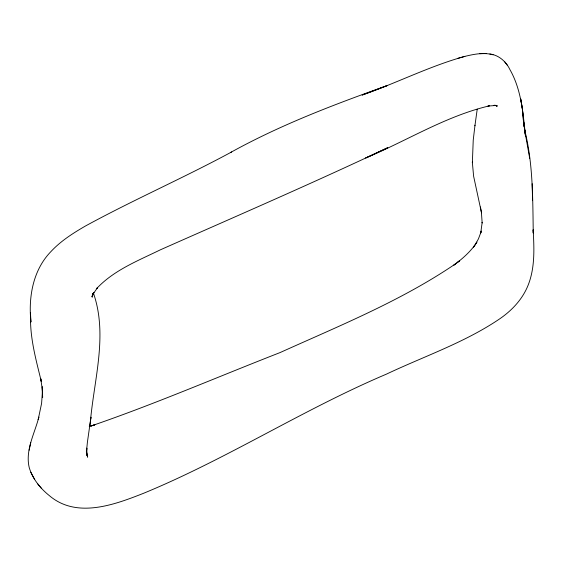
<?xml version="1.0" encoding="UTF-8"?>
<svg xmlns="http://www.w3.org/2000/svg" width="562" height="562" viewBox="0 0 562 562"><rect width="100%" height="100%" fill="white"/><g stroke="black" fill="none" stroke-linecap="round" stroke-linejoin="round"><path stroke-width="0.84" d="M42.431 391.3L41.609 403.312L38.188 419.575L38.855 417.095C34.739 433.372 25.002 450.422 29.266 467.739C32.652 478.908 40.338 488.413 49.351 495.635C76.692 518.874 114.325 504.817 143.514 493.31C227.027 458.936 303.22 409.403 386.368 374.166C424.387 356.146 465.013 342.497 499.997 318.647C512.151 310.273 522.667 298.998 528.147 285.131C535.115 267.596 534.167 248.221 533.155 229.774L533.261 232.991C532.699 198.414 533.141 163.486 524.592 129.674L529.692 158.287M92.4 295.247L92.351 296.736L92.561 293.87L92.168 297.094L92.765 294.081L92.147 296.806L93.18 293.659L92.358 295.886L93.889 292.612L92.899 294.333L97.5 287.646L96.495 288.749C113.707 270.196 138.069 260.719 160.318 249.844C236.314 216.166 312.641 183.198 387.794 147.666L365.693 157.971C406.874 140.816 445.61 116.144 489.362 105.86L487.935 106.063L495.248 105.523L493.541 105.382L496.513 105.712L494.616 105.213L497.124 105.916L495.761 105.354M474.995 125.207L473.232 140.149L472.368 162.699M477.229 109.14L474.918 125.783M89.73 426.579L90.96 417.222L87.377 442.42L86.415 452.424L86.808 448.104L86.948 455.339L86.358 451.005L87.637 457.187L86.724 453.963M90.433 421.17C94.205 378.879 107.89 334.91 93.489 293.273M29.133 450.211L30.741 442.603M481.339 231.108L480.714 233.019L482.189 222.341L482.161 222.974L481.395 212.113L481.501 212.815L473.604 176.159L472.326 162.025M481.283 231.27L478.445 238.857L475.333 244.435L476.92 242.117L473.436 247.217L474.995 244.948C469.221 252.858 461.725 259.314 453.885 265.102L459.625 260.74L457.749 262.173M455.627 263.775C401.254 300.775 339.687 325.679 279.995 352.606C217.051 377.158 154.936 404.092 91.002 426.003L94.873 424.795L89.239 426.467M231.6 151.972C183.584 177.936 133.468 199.805 85.564 225.945C73.13 233.132 60.794 240.943 50.966 251.551C32.961 270.013 28.29 297.193 30.952 322.026L30.453 312.851M230.638 152.457C280.438 124.876 333.652 104.708 387.127 85.607L362.16 95.055C396.709 83.035 429.537 66.14 464.865 56.383C474.012 54.163 483.84 52.189 493.106 54.809M457.391 58.476L464.865 56.383M486.116 53.587L479.815 53.699M489.846 53.98C498.894 55.09 506.102 61.588 509.924 69.604C521.55 89.969 523.074 113.679 525.533 136.425L523.32 119.734L525.21 133.131L524.592 129.674M495.775 105.417L497.166 106.12L495.712 105.326M37.78 483.994L41.595 488.511M507.24 65.094L504.437 61.504M30.805 472.242L34.626 479.421M480.447 206.964L481.437 212.457M42.536 393.997L42.262 386.761L42.642 397.306L42.052 387.654L40.731 378.647L41.279 381.387C35.982 359.568 29.765 337.643 30.58 314.945M92.498 294.052L92.59 295.731L92.526 294.376M532.158 183.725L532.565 200.662M42.515 392.002L42.529 393.463M522.407 109.007L520.742 98.996L522.407 109.007L523.96 126.106L522.407 109.007"/></g></svg>
